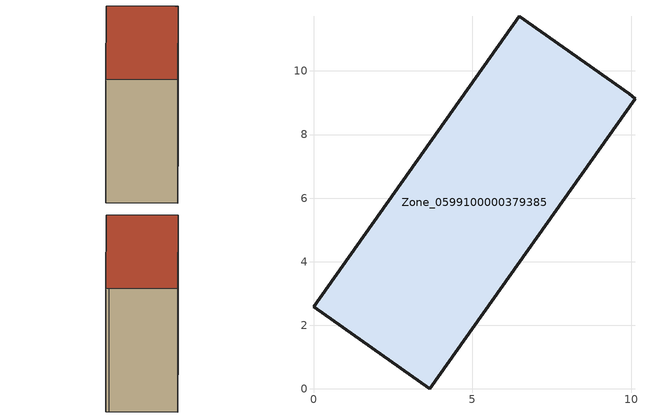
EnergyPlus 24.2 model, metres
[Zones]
Zone_0599100000379385
 floor ground (C_G): 6.47,11.73 9.93,9.28 10.11,9.12 3.66,0 0,2.59 z3.54
 wall outside (C_F): 9.93,9.28 6.47,11.73 0,2.59 3.66,0 10.11,9.12 9.93,9.28 z3.54:11.94
 roof outside (C_R): 10.11,9.12 9.93,9.28 6.47,11.73 0,2.59 3.66,0 z11.94
[BUILDING]
Pand.0599100000379385: North Axis=0; Terrain=City; Loads Convergence Tolerance Value=0.04; Temperature Convergence Tolerance Value=0.4; Solar Distribution=FullExterior; Maximum Number of Warmup Days=25; Minimum Number of Warmup Days=1
[Site:Location]
Rotterdam.The.Hague.AP_ZH_NLD Design_Conditions: Latitude=51.96; Longitude=4.45; Time Zone=1; Elevation=-4.5
[SITE:GROUNDTEMPERATURE:BUILDINGSURFACE]
18, 18, 18, 18, 18, 18, 18, 18, 18, 18, 18, 18
[MATERIAL] Thermal Absorptance=0.9; Solar Absorptance=0.7; Visible Absorptance=0.7
Name | Roughness | Thickness | Conductivity | Density | Specific Heat
G.TI.1992-2005 | MediumSmooth | 0.15 | 0.06 | 540 | 1210
F.TI.1992-2005 | Rough | 0.3 | 0.12 | 1920 | 840
R.TI.1992-2005 | MediumRough | 0.2 | 0.08 | 1500 | 1000
[CONSTRUCTION]
C_G: G.TI.1992-2005
C_F: F.TI.1992-2005
C_R: R.TI.1992-2005
[ZONE]
Zone_0599100000379385: Type=1; Multiplier=1; Ceiling Height=Autocalculate; Volume=Autocalculate; Floor Area=autocalculate; Part of Total Floor Area=Yes
[ZONEINFILTRATION:DESIGNFLOWRATE]
Infil_Zone_0599100000379385: Zone or ZoneList or Space or SpaceList=Zone_0599100000379385; Schedule=AlwaysOn; Design Flow Rate Calculation Method=Flow/Area; Flow Rate per Floor Area=0.0015; Constant Term Coefficient=1; Temperature Term Coefficient=0; Velocity Term Coefficient=0; Velocity Squared Term Coefficient=0
[HVACTEMPLATE:ZONE:IDEALLOADSAIRSYSTEM]
Zone_0599100000379385: Maximum Heating Supply Air Temperature=50; Minimum Cooling Supply Air Temperature=13; Maximum Heating Supply Air Humidity Ratio=0.0156; Minimum Cooling Supply Air Humidity Ratio=0.0077; Heating Limit=NoLimit; Cooling Limit=NoLimit; Dehumidification Control Type=ConstantSensibleHeatRatio; Cooling Sensible Heat Ratio=0.7; Dehumidification Setpoint=60; Humidification Control Type=None; Humidification Setpoint=30; Outdoor Air Method=None; Outdoor Air Flow Rate per Person=0.00944; Outdoor Air Flow Rate per Zone Floor Area=0; Outdoor Air Flow Rate per Zone=0; Demand Controlled Ventilation Type=None; Outdoor Air Economizer Type=NoEconomizer; Heat Recovery Type=None; Sensible Heat Recovery Effectiveness=0.7; Latent Heat Recovery Effectiveness=0.65
[ZONECONTROL:THERMOSTAT]
ThermostatControl_Zone_0599100000379385: Zone or ZoneList=Zone_0599100000379385; Control Type Schedule=DualSetpointControlType; Control 1=Thermostat_Zone_0599100000379385; Temperature Difference Between Cutout And Setpoint=0
[THERMOSTATSETPOINT:DUALSETPOINT]
Thermostat_Zone_0599100000379385: Heating Setpoint Temperature Schedule=HeatingSetpoint_Zone_0599100000379385; Cooling Setpoint Temperature Schedule=CoolingSetpoint_Zone_0599100000379385
[SCHEDULE:COMPACT]
HeatingSetpoint_Zone_0599100000379385: Through: 12/31, For: AllDays, Until: 24:00, 21
CoolingSetpoint_Zone_0599100000379385: Through: 12/31, For: AllDays, Until: 24:00, 24
DualSetpointControlType: Through: 12/31, For: AllDays, Until: 24:00, 4
AlwaysOn: Through: 12/31, For: AllDays, Until: 24:00, 1
